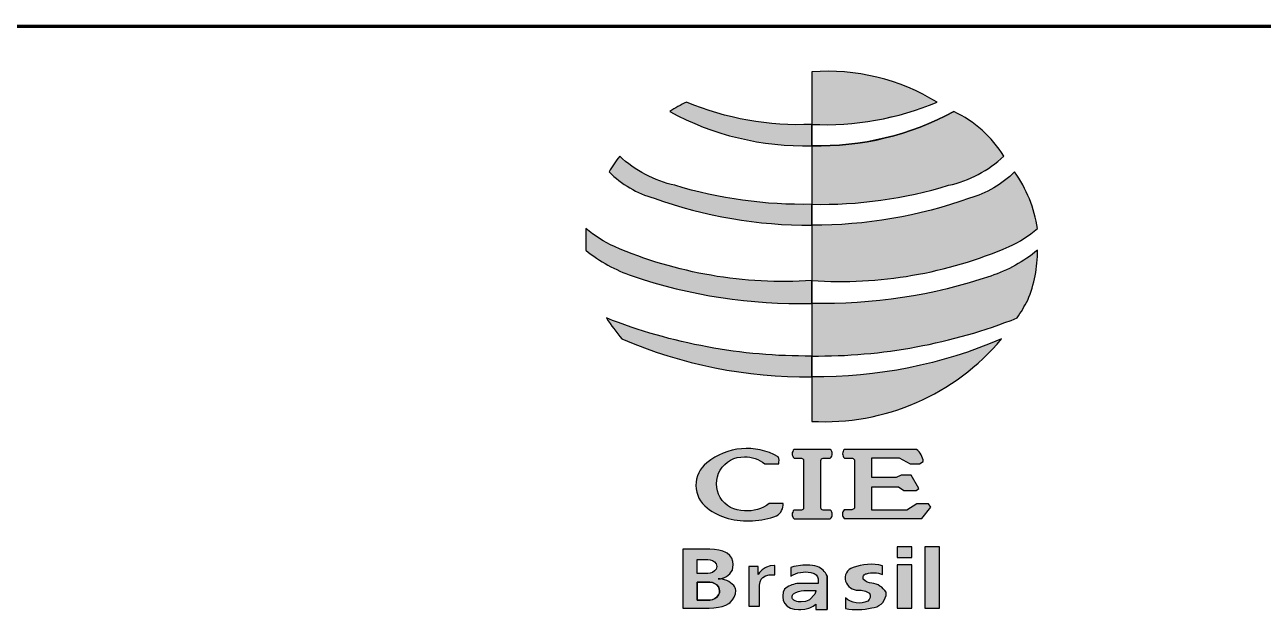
# Model space of a CAD drawing. Extents: x -14 to 107, y -33 to 53.
# Drawn here: x 88.22 to 97.71, y -24.35 to -19.87 of the extents above; entities that cross this region are included whole.
import ezdxf

# ---------------------------------------------------------------- set-up
doc = ezdxf.new("R2010")
doc.units = 0
doc.header["$LTSCALE"] = 1.5
doc.header["$MEASUREMENT"] = 0
doc.layers.add('7', color=7, linetype='CONTINUOUS')
doc.layers.add('HACHURA', color=1, linetype='CONTINUOUS')

# ---------------------------------------------------------------- blocks, each defined once
blk = doc.blocks.new('LOGO-CIE')
at = {"layer": 'HACHURA'}
h = blk.add_hatch(color=256, dxfattribs=at)
h.paths.add_polyline_path([(-0.911, 4.5805, 0.15745), (-1.8712, 4.813), (-1.8712, 4.4103, 0.11017)])
h.paths.add_polyline_path([(-0.7831, 4.5096, -0.132416), (-1.8712, 4.2471), (-1.8712, 3.7983, 0.078993), (-0.8227, 3.944, 0.135616), (-0.3994, 4.1668, 0.144317)])
h.paths.add_polyline_path([(-0.3591, 3.4743, 0.068974), (-0.1412, 3.6121, 0.116384), (-0.3176, 4.0468, -0.129399), (-0.6627, 3.8457, -0.087689), (-1.8712, 3.6384), (-1.8712, 3.2149, 0.119078)])
h.paths.add_polyline_path([(-0.2973, 2.928, 0.022382), (-0.2161, 3.0639, 0.096839), (-0.1409, 3.4467, -0.090136), (-0.4999, 3.2486, -0.087576), (-1.8712, 3.0394), (-1.8712, 2.6364, 0.096257)])
h.paths.add_polyline_path([(-0.4166, 2.7677, -0.104553), (-1.8712, 2.477), (-1.8712, 2.1361, 0.236654)])
h = blk.add_hatch(color=256, dxfattribs=at)
h.paths.add_polyline_path([(-3.4452, 2.928, 0.02827), (-3.3258, 2.7677, 0.104553), (-1.8712, 2.477), (-1.8712, 2.6364, -0.096257)])
h.paths.add_polyline_path([(-3.3834, 3.4743, -0.068974), (-3.6012, 3.6121), (-3.6012, 3.4464, 0.088905), (-3.2474, 3.2502, 0.087902), (-1.8712, 3.0394), (-1.8712, 3.2149, -0.119078)])
h.paths.add_polyline_path([(-2.9197, 3.944, -0.135616), (-3.343, 4.1668, 0.042598), (-3.4248, 4.0468, 0.129399), (-3.0798, 3.8457, 0.087689), (-1.8712, 3.6384), (-1.8712, 3.7983, -0.078993)])
h.paths.add_polyline_path([(-1.8712, 4.4103, -0.11017), (-2.8315, 4.5805, 0.036503), (-2.9594, 4.5096, 0.132416), (-1.8712, 4.2471)])
h = blk.add_hatch(color=256, dxfattribs=at)
h.paths.add_polyline_path([(-2.091, 1.5075), (-2.1971, 1.5075, -0.19603), (-2.3875, 1.4521, -1.039495), (-2.3875, 1.8639, -0.186423), (-2.2308, 1.8109), (-2.1247, 1.8109, 0.158596), (-2.1282, 1.865, 0.310548), (-2.6756, 1.8181, 0.49274), (-2.6721, 1.4727, 0.104784), (-2.512, 1.3928, 0.153688), (-2.1405, 1.4129, 0.285698)])
h.paths.add_polyline_path([(-1.8016, 1.8374, -0.414577), (-1.7847, 1.8543), (-1.7293, 1.8543, 0.433197), (-1.7293, 1.9217), (-2.0066, 1.9217, 0.433197), (-2.0066, 1.8543), (-1.9511, 1.8543, -0.414577), (-1.9342, 1.8374), (-1.9342, 1.4738, -0.414577), (-1.9511, 1.4569), (-2.0066, 1.4569, 0.433197), (-2.0066, 1.3895), (-1.7293, 1.3895, 0.433197), (-1.7293, 1.4569), (-1.7847, 1.4569, -0.414577), (-1.8016, 1.4738)])
h.paths.add_polyline_path([(-1.4099, 1.6352), (-1.2074, 1.6352), (-1.1664, 1.6063), (-1.0724, 1.6063), (-1.0507, 1.6208), (-1.1109, 1.7243), (-1.1857, 1.7243), (-1.2243, 1.7051), (-1.4099, 1.7051), (-1.4099, 1.8568), (-1.2026, 1.8568), (-1.1182, 1.811), (-1.0458, 1.811), (-1.0169, 1.8279, 0.222196), (-1.0699, 1.9217), (-1.3435, 1.9217), (-1.6208, 1.9217, 0.433197), (-1.6208, 1.8543), (-1.5653, 1.8543, -0.272044), (-1.545, 1.8423), (-1.545, 1.4714, -0.272044), (-1.5653, 1.4594), (-1.6221, 1.4594, 0.433197), (-1.6221, 1.392), (-1.0289, 1.392), (-0.959, 1.4787), (-0.9759, 1.5052), (-1.0675, 1.5052), (-1.1423, 1.457), (-1.4099, 1.457)])
h = blk.add_hatch(color=256, dxfattribs=at)
h.paths.add_polyline_path([(-2.4792, 0.9977), (-2.4736, 1.0402), (-2.476, 1.0642), (-2.4843, 1.0888), (-2.4988, 1.1096), (-2.5195, 1.1269), (-2.5288, 1.1324), (-2.5535, 1.1429), (-2.5826, 1.1506), (-2.6158, 1.155), (-2.6534, 1.1565), (-2.6909, 1.1565), (-2.8589, 1.1565), (-2.8589, 0.7066), (-2.6909, 0.7066), (-2.6573, 0.7066), (-2.6204, 0.7081), (-2.5868, 0.7123), (-2.5569, 0.7194), (-2.5305, 0.7292), (-2.5076, 0.7419), (-2.497, 0.7497), (-2.4782, 0.7685), (-2.465, 0.79), (-2.4568, 0.8147), (-2.4541, 0.8421), (-2.4543, 0.8444, 0.146195), (-2.468, 0.8779, 0.207242), (-2.589, 0.9303, 0.282752)])
h.paths.add_polyline_path([(-2.6909, 0.9705), (-2.7491, 0.9705), (-2.7491, 1.0783), (-2.6909, 1.0783), (-2.6681, 1.0783, -0.243521), (-2.6049, 1.0455, -0.220979), (-2.6038, 1.0048, -0.249829), (-2.6681, 0.9705)], flags=16)
h.paths.add_polyline_path([(-2.6666, 0.9055), (-2.6523, 0.9051, -0.250582), (-2.5871, 0.87, -0.267844), (-2.5849, 0.8071, -0.268503), (-2.6535, 0.7681), (-2.6674, 0.7681), (-2.6909, 0.7681), (-2.7491, 0.7681), (-2.7491, 0.9055), (-2.6909, 0.9055)], flags=16)
h.paths.add_polyline_path([(-2.2678, 0.907), (-2.2588, 0.9274), (-2.2468, 0.9406), (-2.2258, 0.9532), (-2.1983, 0.9602), (-2.175, 0.9616), (-2.1537, 0.9616), (-2.1537, 1.0326), (-2.1574, 1.0326), (-2.1896, 1.0294), (-2.2188, 1.0199), (-2.2277, 1.0153), (-2.2505, 0.9997), (-2.2706, 0.9793), (-2.2818, 0.9644), (-2.2818, 1.0248), (-2.3527, 1.0248), (-2.3527, 0.7203), (-2.271, 0.7203), (-2.271, 0.881)])
h.paths.add_polyline_path([(-1.7544, 0.9537, 0.207413), (-1.8287, 1.0239, 0.084983), (-1.9047, 1.0361), (-1.9409, 1.0344), (-2.0086, 1.0241), (-2.0328, 1.0165), (-2.0328, 0.9516, -0.190558), (-1.878, 0.9789), (-1.8528, 0.9722, -0.285124), (-1.821, 0.9115), (-1.821, 0.8934), (-1.9846, 0.8934, 0.133394), (-2.0804, 0.8511), (-2.0907, 0.8278), (-2.0941, 0.8003), (-2.0939, 0.7917), (-2.0892, 0.7646), (-2.0785, 0.7416), (-2.0618, 0.7228), (-2.0587, 0.7201), (-2.0347, 0.7061), (-2.0057, 0.6974), (-1.9717, 0.6945), (-1.956, 0.6951), (-1.9235, 0.6986), (-1.8944, 0.7059), (-1.8866, 0.7086), (-1.8595, 0.722), (-1.8405, 0.7362), (-1.8405, 0.6945), (-1.7544, 0.6945)])
h.paths.add_polyline_path([(-1.8468, 0.8117), (-1.888, 0.7705), (-1.8926, 0.7678), (-1.9204, 0.7573), (-1.9534, 0.7537), (-1.9635, 0.754, -0.174169), (-2.008, 0.7671, -0.544799), (-2.0107, 0.8152, -0.158576), (-1.9322, 0.8408), (-1.8405, 0.8408), (-1.8405, 0.8349)], flags=16)
h.paths.add_polyline_path([(-1.4518, 0.9697, -0.167661), (-1.3297, 0.964), (-1.3297, 1.031, 0.157313), (-1.5552, 1.0158, 0.428277), (-1.613, 0.9123, 0.303323), (-1.5156, 0.8423, -0.182466), (-1.4295, 0.8204, -0.400671), (-1.4424, 0.7602, -0.301983), (-1.613, 0.7845), (-1.613, 0.7023, 0.107823), (-1.412, 0.7084, 0.349187), (-1.3023, 0.8028), (-1.3023, 0.8275, 0.234779), (-1.412, 0.8971, -0.19049), (-1.4764, 0.927, -0.486275)])
h.paths.add_polyline_path([(-1.1056, 1.0387), (-1.2166, 1.0387), (-1.2166, 0.7066), (-1.1056, 0.7066)])
h.paths.add_polyline_path([(-1.1056, 1.1757), (-1.2166, 1.1757), (-1.2166, 1.0948), (-1.1056, 1.0948)])
h.paths.add_polyline_path([(-0.8932, 1.1757), (-1.0042, 1.1757), (-1.0042, 0.7066), (-0.8932, 0.7066)])
blk.add_line((-1.8712, 4.813), (-1.8712, 2.1361), dxfattribs=at)
at = {"layer": 'HACHURA', "color": 7}
for p, q in [((-2.3527, 1.0248), (-2.3527, 0.7203)), ((-1.7544, 0.9537), (-1.7544, 0.6945)), ((-1.8405, 0.7362), (-1.8405, 0.6945)), ((-1.8405, 0.6945), (-1.7544, 0.6945))]:
    blk.add_line(p, q, dxfattribs=at)
for points in [[(-1.8712, 4.813), (-1.8712, 4.4103, 0.11017), (-0.911, 4.5805, 0.15745)], [(-1.8712, 4.4103, -0.11017), (-2.8315, 4.5805, 0.036503), (-2.9594, 4.5096, 0.132416), (-1.8712, 4.2471)], [(-0.3994, 4.1668, 0.144317), (-0.7831, 4.5096, -0.132416), (-1.8712, 4.2471), (-1.8712, 3.7983, 0.078993), (-0.8227, 3.944, 0.135616)], [(-1.8712, 3.7983, -0.078993), (-2.9197, 3.944, -0.135616), (-3.343, 4.1668, 0.042598), (-3.4248, 4.0468, 0.129399), (-3.0798, 3.8457, 0.087689), (-1.8712, 3.6384)], [(-0.1412, 3.6121, 0.116384), (-0.3176, 4.0468, -0.129399), (-0.6627, 3.8457, -0.087689), (-1.8712, 3.6384), (-1.8712, 3.2149, 0.119078), (-0.3591, 3.4743, 0.068974)], [(-1.8712, 3.2149, -0.119078), (-3.3834, 3.4743, -0.068974), (-3.6012, 3.6121), (-3.6012, 3.4464, 0.088905), (-3.2474, 3.2502, 0.087902), (-1.8712, 3.0394)], [(-0.2973, 2.928, 0.022382), (-0.2161, 3.0639, 0.096839), (-0.1409, 3.4467, -0.090136), (-0.4999, 3.2486, -0.087576), (-1.8712, 3.0394), (-1.8712, 2.6364, 0.096257)], [(-1.8712, 2.6364, -0.096257), (-3.4452, 2.928, 0.02827), (-3.3258, 2.7677, 0.104553), (-1.8712, 2.477)], [(-0.4166, 2.7677, -0.104553), (-1.8712, 2.477), (-1.8712, 2.1361, 0.236654)], [(-2.3875, 1.8639, -0.186423), (-2.2308, 1.8109), (-2.1247, 1.8109, 0.158596), (-2.1282, 1.865, 0.310548), (-2.6756, 1.8181, 0.49274), (-2.6721, 1.4727, 0.104784), (-2.512, 1.3928, 0.153688), (-2.1405, 1.4129, 0.285698), (-2.091, 1.5075), (-2.1971, 1.5075, -0.19603), (-2.3875, 1.4521, -1.039495)], [(-1.8016, 1.8374, -0.414577), (-1.7847, 1.8543), (-1.7293, 1.8543, 0.433197), (-1.7293, 1.9217), (-2.0066, 1.9217, 0.433197), (-2.0066, 1.8543), (-1.9511, 1.8543, -0.414577), (-1.9342, 1.8374), (-1.9342, 1.4738, -0.414577), (-1.9511, 1.4569), (-2.0066, 1.4569, 0.433197), (-2.0066, 1.3895), (-1.7293, 1.3895, 0.433197), (-1.7293, 1.4569), (-1.7847, 1.4569, -0.414577), (-1.8016, 1.4738)], [(-1.1109, 1.7243), (-1.1857, 1.7243), (-1.2243, 1.7051), (-1.4099, 1.7051), (-1.4099, 1.8568), (-1.2026, 1.8568), (-1.1182, 1.811), (-1.0458, 1.811), (-1.0169, 1.8279, 0.222196), (-1.0699, 1.9217), (-1.3435, 1.9217), (-1.6208, 1.9217, 0.433197), (-1.6208, 1.8543), (-1.5653, 1.8543, -0.272044), (-1.545, 1.8423), (-1.545, 1.4714, -0.272044), (-1.5653, 1.4594), (-1.6221, 1.4594, 0.433197), (-1.6221, 1.392), (-1.0289, 1.392), (-0.959, 1.4787), (-0.9759, 1.5052), (-1.0675, 1.5052), (-1.1423, 1.457), (-1.4099, 1.457), (-1.4099, 1.6352), (-1.2074, 1.6352), (-1.1664, 1.6063), (-1.0724, 1.6063), (-1.0507, 1.6208)], [(-2.4792, 0.9977), (-2.4736, 1.0402), (-2.476, 1.0642), (-2.4843, 1.0888), (-2.4988, 1.1096), (-2.5195, 1.1269), (-2.5288, 1.1324), (-2.5535, 1.1429), (-2.5826, 1.1506), (-2.6158, 1.155), (-2.6534, 1.1565), (-2.6909, 1.1565), (-2.8589, 1.1565), (-2.8589, 0.7066), (-2.6909, 0.7066), (-2.6589, 0.7066), (-2.6573, 0.7066), (-2.6204, 0.7081), (-2.5868, 0.7123), (-2.5569, 0.7194), (-2.5305, 0.7292), (-2.5076, 0.7419), (-2.497, 0.7497), (-2.4782, 0.7685), (-2.465, 0.79), (-2.4568, 0.8147), (-2.4541, 0.8421), (-2.4543, 0.8444, 0.146195), (-2.468, 0.8779, 0.207242), (-2.589, 0.9303, 0.282752)], [(-2.6681, 0.9705), (-2.6909, 0.9705), (-2.7491, 0.9705), (-2.7491, 1.0783), (-2.6909, 1.0783), (-2.6681, 1.0783, -0.243521), (-2.6049, 1.0455, -0.220979), (-2.6038, 1.0048, -0.249829)], [(-1.7544, 0.9537, 0.207413), (-1.8287, 1.0239, 0.084983), (-1.9047, 1.0361), (-1.9409, 1.0344), (-2.0086, 1.0241), (-2.0328, 1.0165), (-2.0328, 0.9516, -0.190558), (-1.878, 0.9789), (-1.8528, 0.9722, -0.285124), (-1.821, 0.9115), (-1.821, 0.8934), (-1.9846, 0.8934, 0.133394), (-2.0804, 0.8511), (-2.0907, 0.8278), (-2.0941, 0.8003), (-2.0939, 0.7917), (-2.0892, 0.7646), (-2.0785, 0.7416), (-2.0618, 0.7228), (-2.0587, 0.7201), (-2.0347, 0.7061), (-2.0057, 0.6974), (-1.9717, 0.6945), (-1.956, 0.6951), (-1.9235, 0.6986), (-1.8944, 0.7059), (-1.8866, 0.7086), (-1.8595, 0.722), (-1.8405, 0.7362), (-1.8405, 0.6945), (-1.7544, 0.6945)], [(-1.412, 0.8971, -0.19049), (-1.4764, 0.927, -0.486275), (-1.4518, 0.9697, -0.167661), (-1.3297, 0.964), (-1.3297, 1.031, 0.157313), (-1.5552, 1.0158, 0.428277), (-1.613, 0.9123, 0.303323), (-1.5156, 0.8423, -0.182466), (-1.4295, 0.8204, -0.400671), (-1.4424, 0.7602, -0.301983), (-1.613, 0.7845), (-1.613, 0.7023, 0.107823), (-1.412, 0.7084, 0.349187), (-1.3023, 0.8028), (-1.3023, 0.8275, 0.234779)], [(-1.412, 0.8971, -0.19049), (-1.4764, 0.927, -0.486275), (-1.4518, 0.9697, -0.167661), (-1.3297, 0.964), (-1.3297, 1.031, 0.157313), (-1.5552, 1.0158, 0.428277), (-1.613, 0.9123, 0.303323), (-1.5156, 0.8423, -0.182466), (-1.4295, 0.8204, -0.400671), (-1.4424, 0.7602, -0.301983), (-1.613, 0.7845), (-1.613, 0.7023, 0.107823), (-1.412, 0.7084, 0.349187), (-1.3023, 0.8028), (-1.3023, 0.8275, 0.234779)], [(-2.5871, 0.87, 0.250582), (-2.6523, 0.9051), (-2.6666, 0.9055), (-2.6909, 0.9055), (-2.7491, 0.9055), (-2.7491, 0.7681), (-2.6909, 0.7681), (-2.6674, 0.7681), (-2.6523, 0.7681, 0.264209), (-2.5849, 0.8071, 0.267844)], [(-2.5849, 0.8071, -0.268503), (-2.6535, 0.7681), (-2.6674, 0.7681), (-2.6909, 0.7681), (-2.7491, 0.7681), (-2.7491, 0.9055), (-2.6909, 0.9055), (-2.6666, 0.9055), (-2.6523, 0.9051, -0.250582), (-2.5871, 0.87, -0.267844)], [(-1.8405, 0.8349), (-1.8468, 0.8117), (-1.888, 0.7705), (-1.8926, 0.7678), (-1.9204, 0.7573), (-1.9534, 0.7537), (-1.9635, 0.754, -0.174169), (-2.008, 0.7671, -0.544799), (-2.0107, 0.8152, -0.158576), (-1.9322, 0.8408), (-1.8405, 0.8408)]]:
    blk.add_lwpolyline(points, format="xyb", close=True, dxfattribs=at)
for points in [[(-1.1056, 1.1757), (-1.2166, 1.1757), (-1.2166, 1.0948), (-1.1056, 1.0948)], [(-1.1056, 1.1757), (-1.2166, 1.1757), (-1.2166, 1.0948), (-1.1056, 1.0948)], [(-0.8932, 1.1757), (-1.0042, 1.1757), (-1.0042, 0.7066), (-0.8932, 0.7066)], [(-2.2468, 0.9406), (-2.2258, 0.9532), (-2.1983, 0.9602), (-2.175, 0.9616), (-2.1537, 0.9616), (-2.1537, 1.0326), (-2.1574, 1.0326), (-2.1896, 1.0294), (-2.2188, 1.0199), (-2.2277, 1.0153), (-2.2505, 0.9997), (-2.2706, 0.9793), (-2.2818, 0.9644), (-2.2818, 1.0248), (-2.3527, 1.0248), (-2.3527, 0.7203), (-2.271, 0.7203), (-2.271, 0.881), (-2.2678, 0.907), (-2.2588, 0.9274)], [(-1.1056, 1.0387), (-1.2166, 1.0387), (-1.2166, 0.7066), (-1.1056, 0.7066)], [(-1.1056, 1.0387), (-1.2166, 1.0387), (-1.2166, 0.7066), (-1.1056, 0.7066)], [(-1.1056, 1.0387), (-1.2166, 1.0387), (-1.2166, 0.7066), (-1.1056, 0.7066)]]:
    blk.add_lwpolyline(points, close=True, dxfattribs=at)
for centre, radius, start, end in [((-1.7728, 6.648), 2.2399, 267.48055, 292.62821), ((-1.8141, 6.3967), 2.1504, 268.47632, 298.64819), ((-1.7737, 3.9025), 1.769, 266.84005, 320.0973)]:
    blk.add_arc(centre, radius, start, end, dxfattribs=at)

msp = doc.modelspace()

# ---------------------------------------------------------------- linework, layer by layer
at = {"layer": '7', "color": 82, "linetype": 'CONTINUOUS', "const_width": 0.025}
msp.add_lwpolyline([(105.201, -19.8831), (87.701, -19.8831)], dxfattribs=at)

# ---------------------------------------------------------------- block references
at = {"layer": 'HACHURA'}
msp.add_blockref('LOGO-CIE', (96.1238, -25.0438), dxfattribs=at)

doc.saveas('drawing.dxf')
